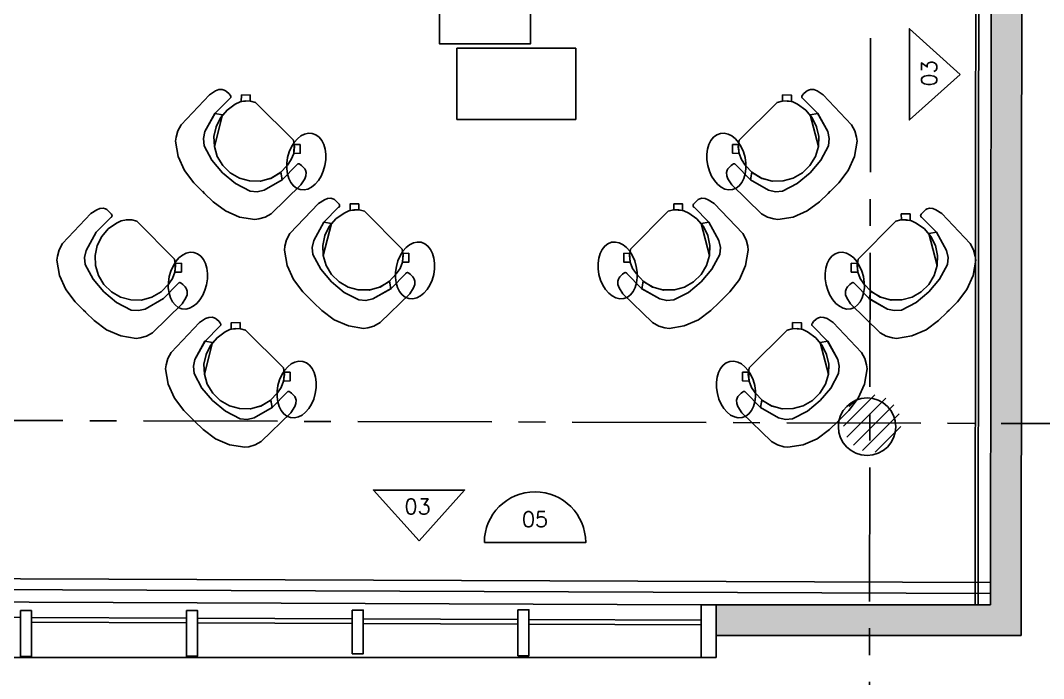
# Model space of a CAD drawing. Extents: x -4 to 325, y -1 to 181.
# Drawn here: x 41.32 to 48, y 3.81 to 8.11 of the extents above; entities that cross this region are included whole.
import ezdxf
from ezdxf.enums import TextEntityAlignment as Align

# ---------------------------------------------------------------- set-up
doc = ezdxf.new("R2010")
doc.units = 0
doc.header["$LTSCALE"] = 0.7
doc.header["$MEASUREMENT"] = 0
doc.linetypes.add('REC4_A1-00_PLANTA GENERAL$1$X-BB$0$CENTER', pattern=[2, 1.25, -0.25, 0.25, -0.25])
doc.linetypes.add('X-BB$0$HIDDEN2', pattern=[0.1875, 0.125, -0.0625])
doc.layers.get('0').update_dxf_attribs({"linetype": 'CONTINUOUS'})
for name, color, linetype in [('REC4_A1-00_PLANTA GENERAL$0$BB$0$A-WALL-PATT', 251, 'CONTINUOUS'), ('REC4_A1-00_PLANTA GENERAL$1$ACABADO INTERIOR', 4, 'CONTINUOUS'), ('REC4_A1-00_PLANTA GENERAL$1$BB$0$A-COLS', 251, 'CONTINUOUS'), ('REC4_A1-00_PLANTA GENERAL$1$BB$0$A-GLAZ', 251, 'CONTINUOUS'), ('REC4_A1-00_PLANTA GENERAL$1$BB$0$A-GRID', 251, 'REC4_A1-00_PLANTA GENERAL$1$X-BB$0$CENTER'), ('REC4_A1-00_PLANTA GENERAL$1$BB$0$A-WALL-FULL', 251, 'CONTINUOUS'), ('REC4_A1-00_PLANTA GENERAL$1$BB$0$A-WALL-PRHT', 251, 'CONTINUOUS'), ('REC4_A1-00_PLANTA GENERAL$1$FN$0$I-FURN-FREE', 1, 'CONTINUOUS'), ('REC4_A1-00_PLANTA GENERAL$1$LAMBRINES', 3, 'CONTINUOUS')]:
    doc.layers.add(name, color=color, linetype=linetype)
doc.styles.add('REC4_A1-00_PLANTA GENERAL$0$X-FN$0$ARIAL', font='arial.ttf')
doc.styles.add('ROMANS', font='romans.shx', dxfattribs={"width": 0.75})

# ---------------------------------------------------------------- blocks, each defined once
blk = doc.blocks.new('REC4_A1-00_PLANTA GENERAL', base_point=(3911.2412, -3265.1096))
at = {"layer": 'REC4_A1-00_PLANTA GENERAL$0$BB$0$A-WALL-PATT'}
blk.add_hatch(color=256, dxfattribs=at).paths.add_polyline_path([(47.8862, 37.0202), (45.7974, 37.0098), (45.7974, 36.8093), (47.686, 36.8192), (47.6554, 4.2934), (45.865, 4.2934), (45.865, 4.0934), (47.8557, 4.0934)])
at = {"layer": 'REC4_A1-00_PLANTA GENERAL$1$BB$0$A-GRID'}
h = blk.add_hatch(dxfattribs=at)
h.set_pattern_fill('ANSI31', color=8, scale=0.53)
h.set_pattern_definition([(45, (0.03352, 0.020166), (-0.046845824, 0.046845824), [])])
h.paths.add_polyline_path([(1.5678, 35.8547), (1.2166, 35.8547), (1.2166, 35.4908), (1.5678, 35.4908)])
h.paths.add_polyline_path([(8.0551, 35.8047), (7.7553, 35.8047), (7.7553, 35.5143), (8.0551, 35.5143)])
h.paths.add_polyline_path([(14.5753, 35.809), (14.2754, 35.809), (14.2754, 35.5187), (14.5753, 35.5187)])
h.paths.add_polyline_path([(21.0466, 35.804), (20.7468, 35.804), (20.7468, 35.5137), (21.0466, 35.5137)])
edge = h.paths.add_edge_path()
edge.add_arc((27.4259, 35.604), 0.1568, 0, 360)
h.paths.add_polyline_path([(34.1147, 35.7939), (33.8148, 35.7939), (33.8148, 35.5036), (34.1147, 35.5036)])
h.paths.add_polyline_path([(40.5576, 35.789), (40.2578, 35.789), (40.2578, 35.4986), (40.5576, 35.4986)])
edge = h.paths.add_edge_path()
edge.add_arc((46.9701, 35.6385), 0.2128, 0, 360)
edge = h.paths.add_edge_path()
edge.add_arc((33.9335, 29.5702), 0.1716, 0, 360)
h.paths.add_polyline_path([(1.5768, 29.8317), (1.2256, 29.8317), (1.2256, 29.4678), (1.5768, 29.4678)])
h.paths.add_polyline_path([(8.0508, 29.7868), (7.75, 29.7868), (7.75, 29.4871), (8.0508, 29.4871)])
h.paths.add_polyline_path([(14.3851, 29.7988), (14.2624, 29.7988), (14.2624, 29.4991), (14.3821, 29.4991)])
h.paths.add_polyline_path([(14.5632, 29.7988), (14.3851, 29.7988), (14.3821, 29.4991), (14.5632, 29.4991)])
h.paths.add_polyline_path([(21.1221, 29.5527), (20.7989, 29.5517), (20.7989, 29.3933), (21.1221, 29.3933)])
h.paths.add_polyline_path([(21.1221, 29.8224), (21.0453, 29.8224), (20.7989, 29.8217), (20.7989, 29.5517), (21.1221, 29.5527)])
h.paths.add_polyline_path([(27.542, 29.7729), (27.2913, 29.7729), (27.2913, 29.5231), (27.542, 29.5231)])
h.paths.add_polyline_path([(40.5264, 29.7716), (40.2757, 29.7716), (40.2757, 29.5218), (40.5264, 29.5218)])
h.paths.add_polyline_path([(47.0764, 29.8019), (46.7664, 29.8019), (46.7664, 29.4919), (47.0764, 29.4919)])
h.paths.add_polyline_path([(1.565, 23.8478), (1.2138, 23.8478), (1.2138, 23.4839), (1.565, 23.4839)])
h.paths.add_polyline_path([(7.9956, 23.8084), (7.6948, 23.8084), (7.6948, 23.5086), (7.9956, 23.5086)])
h.paths.add_polyline_path([(14.5958, 23.8058), (14.2249, 23.8067), (14.2249, 23.507), (14.5929, 23.5061)])
h.paths.add_polyline_path([(14.5258, 23.8058), (14.5958, 23.8058), (14.5929, 23.5061), (14.5258, 23.5061)], flags=16)
h.paths.add_polyline_path([(27.5327, 23.7392), (27.282, 23.7392), (27.282, 23.4894), (27.5327, 23.4894)])
edge = h.paths.add_edge_path()
edge.add_arc((33.9155, 23.6003), 0.1566, 0, 360)
h.paths.add_polyline_path([(40.5198, 23.6763), (40.2691, 23.6763), (40.2691, 23.4631), (40.5198, 23.4631)])
h.paths.add_polyline_path([(40.5198, 23.7129), (40.269, 23.7129), (40.269, 23.6763), (40.5198, 23.6763)])
h.paths.add_polyline_path([(47.0605, 23.6763), (46.8098, 23.6763), (46.8098, 23.4498), (47.0605, 23.4498)])
h.paths.add_polyline_path([(47.0605, 23.6997), (46.8098, 23.6997), (46.8098, 23.6763), (47.0605, 23.6763)])
h.paths.add_polyline_path([(1.5458, 17.8473), (1.1946, 17.8473), (1.1946, 17.4834), (1.5458, 17.4834)])
h.paths.add_polyline_path([(8.0633, 17.8071), (7.7625, 17.8071), (7.7625, 17.5074), (8.0633, 17.5074)])
h.paths.add_polyline_path([(14.4343, 17.7919), (14.3217, 17.7919), (14.3217, 17.4921), (14.4285, 17.4921)])
h.paths.add_polyline_path([(14.6226, 17.7919), (14.4343, 17.7919), (14.4285, 17.4921), (14.6226, 17.4921)])
h.paths.add_polyline_path([(27.5235, 17.756), (27.2727, 17.756), (27.2727, 17.5062), (27.5235, 17.5062)])
edge = h.paths.add_edge_path()
edge.add_arc((33.905, 17.5767), 0.1574, 0, 360)
h.paths.add_polyline_path([(40.5132, 17.7384), (40.3113, 17.7384), (40.3113, 17.5259), (40.5132, 17.5259)])
h.paths.add_polyline_path([(40.3113, 17.7384), (40.2625, 17.7384), (40.2625, 17.4886), (40.5132, 17.4886), (40.5132, 17.5259), (40.3113, 17.5259)])
h.paths.add_polyline_path([(47.0683, 17.7542), (46.7674, 17.7542), (46.7674, 17.5259), (47.0683, 17.5259)])
h.paths.add_polyline_path([(47.0683, 17.5259), (46.7674, 17.5259), (46.7674, 17.4544), (47.0683, 17.4544)])
h.paths.add_polyline_path([(1.5739, 11.86), (1.2227, 11.86), (1.2227, 11.4962), (1.5739, 11.4962)])
h.paths.add_polyline_path([(8.0659, 11.8138), (7.765, 11.8138), (7.765, 11.514), (8.0659, 11.514)])
h.paths.add_polyline_path([(14.5258, 11.7988), (14.2249, 11.7988), (14.2249, 11.499), (14.5258, 11.499)])
h.paths.add_polyline_path([(21.0742, 11.6829), (20.7512, 11.6844), (20.7512, 11.4144), (21.0742, 11.4144)])
h.paths.add_polyline_path([(21.0742, 11.7656), (20.7512, 11.7656), (20.7512, 11.6844), (21.0742, 11.6829)])
h.paths.add_polyline_path([(27.5142, 11.7439), (27.2635, 11.7439), (27.2635, 11.4941), (27.5142, 11.4941)])
edge = h.paths.add_edge_path()
edge.add_arc((33.8803, 11.59), 0.1553, 0, 360)
h.paths.add_polyline_path([(40.5065, 11.7154), (40.2558, 11.7154), (40.2558, 11.464), (40.5065, 11.464)])
h.paths.add_polyline_path([(47.0258, 11.6987), (46.775, 11.6987), (46.775, 11.4489), (47.0258, 11.4489)])
h.paths.add_polyline_path([(1.5513, 5.8383), (1.2001, 5.8383), (1.2001, 5.4744), (1.5513, 5.4744)])
h.paths.add_polyline_path([(8.0395, 5.7813), (7.7676, 5.7813), (7.7676, 5.4815), (8.0395, 5.4815)])
h.paths.add_polyline_path([(8.0685, 5.7813), (8.0395, 5.7813), (8.0395, 5.4815), (8.0685, 5.4815)])
h.paths.add_polyline_path([(14.5132, 5.7555), (14.2123, 5.7555), (14.2123, 5.4558), (14.5132, 5.4558)])
h.paths.add_polyline_path([(21.0084, 5.7048), (20.7577, 5.7048), (20.7577, 5.455), (21.0084, 5.455)])
h.paths.add_polyline_path([(27.5299, 5.7035), (27.229, 5.7035), (27.229, 5.4037), (27.5299, 5.4037)])
h.paths.add_polyline_path([(34.0162, 5.6528), (33.7655, 5.6528), (33.7655, 5.403), (34.0162, 5.403)])
h.paths.add_polyline_path([(40.4672, 5.6155), (40.2072, 5.6155), (40.2072, 5.3555), (40.4672, 5.3555)])
edge = h.paths.add_edge_path()
edge.add_arc((46.8827, 5.476), 0.1877, 0, 360)
at = {"layer": 'REC4_A1-00_PLANTA GENERAL$1$ACABADO INTERIOR'}
for points in [[(47.6048, 36.8188), (47.5742, 4.2935)], [(47.6555, 4.3675), (9.6483, 4.5182)]]:
    blk.add_lwpolyline(points, dxfattribs=at)
at = {"layer": 'REC4_A1-00_PLANTA GENERAL$1$BB$0$A-COLS'}
for points in [[(45.865, 3.95), (45.765, 3.95), (45.765, 4.2938), (45.865, 4.2934)], [(41.3224, 4.256), (41.394, 4.256), (41.394, 3.956), (41.3224, 3.956)], [(42.406, 4.2577), (42.4776, 4.2577), (42.4776, 3.9577), (42.406, 3.9577)], [(43.4881, 4.2594), (43.5597, 4.2594), (43.5597, 3.9748), (43.4881, 3.9748)], [(44.5701, 4.261), (44.6417, 4.261), (44.6417, 3.961), (44.5701, 3.961)]]:
    blk.add_lwpolyline(points, close=True, dxfattribs=at)
blk.add_circle((46.8492, 5.4558), 0.1877, dxfattribs=at)
at = {"layer": 'REC4_A1-00_PLANTA GENERAL$1$BB$0$A-GLAZ'}
for points in [[(41.3224, 4.2107), (40.3133, 4.2147)], [(42.406, 4.2064), (41.394, 4.2104)], [(42.4058, 4.1764), (41.3939, 4.1804)], [(43.488, 4.172), (42.4774, 4.1761)], [(43.4881, 4.202), (42.4776, 4.2061)], [(44.57, 4.1677), (43.5596, 4.1718)], [(44.5701, 4.1977), (43.5597, 4.2018)], [(45.7649, 4.163), (44.6416, 4.1674)], [(45.765, 4.193), (44.6417, 4.1974)]]:
    blk.add_lwpolyline(points, dxfattribs=at)
at = {"layer": 'REC4_A1-00_PLANTA GENERAL$1$BB$0$A-GRID'}
blk.add_line((-2.6753, 5.6297, 1.5468), (52.8043, 5.4615, -3.1299), dxfattribs=at)
blk.add_lwpolyline([(46.8555, -1.2847), (46.9339, 43.0092)], dxfattribs=at)
at = {"layer": 'REC4_A1-00_PLANTA GENERAL$1$BB$0$A-WALL-FULL'}
for p, q in [((47.686, 36.8192), (47.6554, 4.2934)), ((45.865, 4.0934), (47.8557, 4.0934))]:
    blk.add_line(p, q, dxfattribs=at)
for points in [[(45.7973, 37.0098), (47.8862, 37.0202), (47.8557, 4.0934)], [(45.765, 4.2938), (10.116, 4.4351)], [(47.6554, 4.2934), (45.865, 4.2934)], [(45.865, 4.0934), (45.865, 4.2934)]]:
    blk.add_lwpolyline(points, dxfattribs=at)
at = {"layer": 'REC4_A1-00_PLANTA GENERAL$1$BB$0$A-WALL-PRHT'}
blk.add_lwpolyline([(45.715, 3.95), (45.765, 3.95), (10.116, 3.95)], dxfattribs=at)
at = {"layer": 'REC4_A1-00_PLANTA GENERAL$1$FN$0$I-FURN-FREE'}
for p, q in [((44.1715, 7.9259), (44.9474, 7.9259)), ((44.1715, 7.4609), (44.1715, 7.9259)), ((44.9474, 7.9259), (44.9474, 7.4609)), ((44.9474, 7.4609), (44.1715, 7.4609))]:
    blk.add_line(p, q, dxfattribs=at)
for points in [[(42.5236, 6.9776), (42.5091, 6.9919), (42.4552, 7.0466), (42.3936, 7.1264), (42.3529, 7.2186), (42.3354, 7.3179), (42.3387, 7.3445), (42.35, 7.3854), (42.3715, 7.4254), (42.5572, 7.6217), (42.5963, 7.6469), (42.6165, 7.6548), (42.6385, 7.6564), (42.6525, 7.6521), (42.6618, 7.6475), (42.6682, 7.6424), (42.6843, 7.6266), (42.6919, 7.6178), (42.6953, 7.6123), (42.696, 7.6094), (42.696, 7.6065), (42.6953, 7.6036), (42.6939, 7.601), (42.692, 7.5988), (42.6895, 7.5971), (42.5928, 7.5004), (42.5264, 7.3808), (42.5166, 7.3352), (42.5211, 7.2888), (42.5721, 7.1936), (42.6422, 7.1114), (42.7252, 7.0424), (42.821, 6.9925), (42.8675, 6.9886), (42.9129, 6.999), (43.0317, 7.0669), (43.1273, 7.1648), (43.1289, 7.1672), (43.1311, 7.1692), (43.1337, 7.1706), (43.1365, 7.1713), (43.1394, 7.1714), (43.1423, 7.1707), (43.1479, 7.1674), (43.1568, 7.1599), (43.1728, 7.144), (43.178, 7.1377), (43.1827, 7.1284), (43.1871, 7.1145), (43.1858, 7.0925), (43.1781, 7.0722), (43.1535, 7.0327), (42.9594, 6.8447), (42.9197, 6.8227), (42.8789, 6.8109), (42.8524, 6.8072), (42.7529, 6.8235), (42.6602, 6.8631), (42.5797, 6.9237), (42.5243, 6.9769), (42.5098, 6.9913)], [(46.5953, 6.9776), (46.6098, 6.9919), (46.6637, 7.0466), (46.7253, 7.1264), (46.7661, 7.2186), (46.7835, 7.3179), (46.7802, 7.3445), (46.7689, 7.3854), (46.7474, 7.4254), (46.5617, 7.6217), (46.5226, 7.6469), (46.5024, 7.6548), (46.4804, 7.6564), (46.4665, 7.6521), (46.4571, 7.6475), (46.4508, 7.6424), (46.4346, 7.6266), (46.427, 7.6178), (46.4236, 7.6123), (46.4229, 7.6094), (46.4229, 7.6065), (46.4237, 7.6036), (46.425, 7.601), (46.427, 7.5988), (46.4294, 7.5971), (46.5261, 7.5004), (46.5925, 7.3808), (46.6024, 7.3352), (46.5979, 7.2888), (46.5468, 7.1936), (46.4768, 7.1114), (46.3937, 7.0424), (46.2979, 6.9925), (46.2515, 6.9886), (46.206, 6.999), (46.0872, 7.0669), (45.9917, 7.1648), (45.99, 7.1672), (45.9878, 7.1692), (45.9853, 7.1706), (45.9824, 7.1713), (45.9795, 7.1714), (45.9766, 7.1707), (45.9711, 7.1674), (45.9621, 7.1599), (45.9461, 7.144), (45.9409, 7.1377), (45.9362, 7.1284), (45.9318, 7.1145), (45.9332, 7.0925), (45.9408, 7.0722), (45.9654, 7.0327), (46.1595, 6.8447), (46.1992, 6.8227), (46.24, 6.8109), (46.2665, 6.8072), (46.366, 6.8235), (46.4587, 6.8631), (46.5392, 6.9237), (46.5946, 6.9769), (46.6092, 6.9913)], [(42.6419, 7.4909), (42.5922, 7.4995), (42.5264, 7.3808), (42.5166, 7.3352), (42.5211, 7.2888), (42.5721, 7.1936), (42.6422, 7.1114), (42.7252, 7.0424), (42.821, 6.9925), (42.8675, 6.9886), (42.9129, 6.999), (43.0308, 7.0663), (43.0217, 7.1153), (42.96, 7.0771), (42.89, 7.0579), (42.8175, 7.059), (42.7514, 7.0771), (42.6919, 7.1112), (42.6429, 7.1591), (42.6075, 7.2178), (42.588, 7.2835), (42.6419, 7.4909)], [(46.4771, 7.4909), (46.5267, 7.4995), (46.5925, 7.3808), (46.6024, 7.3352), (46.5979, 7.2888), (46.5468, 7.1936), (46.4768, 7.1114), (46.3937, 7.0424), (46.2979, 6.9925), (46.2515, 6.9886), (46.206, 6.999), (46.0881, 7.0663), (46.0973, 7.1153), (46.159, 7.0771), (46.2289, 7.0579), (46.3014, 7.059), (46.3675, 7.0771), (46.427, 7.1112), (46.476, 7.1591), (46.5114, 7.2178), (46.5309, 7.2835), (46.4771, 7.4909)], [(43.2337, 6.2675), (43.2192, 6.2818), (43.1653, 6.3365), (43.1037, 6.4163), (43.063, 6.5085), (43.0455, 6.6078), (43.0488, 6.6344), (43.0601, 6.6753), (43.0816, 6.7153), (43.2673, 6.9116), (43.3064, 6.9368), (43.3266, 6.9447), (43.3486, 6.9463), (43.3626, 6.942), (43.3719, 6.9374), (43.3783, 6.9323), (43.3944, 6.9165), (43.402, 6.9077), (43.4054, 6.9022), (43.4061, 6.8993), (43.4061, 6.8964), (43.4054, 6.8935), (43.404, 6.8909), (43.4021, 6.8887), (43.3996, 6.887), (43.3029, 6.7903), (43.2365, 6.6707), (43.2267, 6.6251), (43.2312, 6.5787), (43.2822, 6.4835), (43.3523, 6.4013), (43.4353, 6.3323), (43.5311, 6.2824), (43.5776, 6.2785), (43.623, 6.2889), (43.7418, 6.3568), (43.8374, 6.4547), (43.839, 6.4571), (43.8412, 6.4591), (43.8438, 6.4605), (43.8466, 6.4612), (43.8495, 6.4613), (43.8524, 6.4606), (43.858, 6.4573), (43.8669, 6.4498), (43.8829, 6.4339), (43.8881, 6.4276), (43.8928, 6.4183), (43.8972, 6.4044), (43.8959, 6.3824), (43.8882, 6.3621), (43.8636, 6.3226), (43.6695, 6.1346), (43.6298, 6.1126), (43.589, 6.1008), (43.5625, 6.0971), (43.463, 6.1134), (43.3703, 6.153), (43.2898, 6.2136), (43.2344, 6.2668), (43.2199, 6.2812)], [(45.8852, 6.2675), (45.8997, 6.2818), (45.9536, 6.3365), (46.0152, 6.4163), (46.056, 6.5085), (46.0734, 6.6078), (46.0701, 6.6344), (46.0588, 6.6753), (46.0373, 6.7153), (45.8516, 6.9116), (45.8125, 6.9368), (45.7923, 6.9447), (45.7703, 6.9463), (45.7564, 6.942), (45.747, 6.9374), (45.7407, 6.9323), (45.7245, 6.9165), (45.7169, 6.9077), (45.7135, 6.9022), (45.7128, 6.8993), (45.7128, 6.8964), (45.7136, 6.8935), (45.7149, 6.8909), (45.7169, 6.8887), (45.7193, 6.887), (45.816, 6.7903), (45.8824, 6.6707), (45.8923, 6.6251), (45.8878, 6.5787), (45.8367, 6.4835), (45.7667, 6.4013), (45.6836, 6.3323), (45.5878, 6.2824), (45.5414, 6.2785), (45.4959, 6.2889), (45.3771, 6.3568), (45.2816, 6.4547), (45.2799, 6.4571), (45.2777, 6.4591), (45.2752, 6.4605), (45.2723, 6.4612), (45.2694, 6.4613), (45.2665, 6.4606), (45.261, 6.4573), (45.252, 6.4498), (45.236, 6.4339), (45.2308, 6.4276), (45.2261, 6.4183), (45.2217, 6.4044), (45.2231, 6.3824), (45.2307, 6.3621), (45.2553, 6.3226), (45.4494, 6.1346), (45.4891, 6.1126), (45.5299, 6.1008), (45.5564, 6.0971), (45.6559, 6.1134), (45.7486, 6.153), (45.8291, 6.2136), (45.8845, 6.2668), (45.8991, 6.2812)], [(41.7482, 6.2021), (41.7337, 6.2164), (41.6798, 6.2712), (41.6182, 6.351), (41.5774, 6.4432), (41.56, 6.5424), (41.5633, 6.569), (41.5745, 6.61), (41.5961, 6.6499), (41.7817, 6.8463), (41.8209, 6.8714), (41.8411, 6.8793), (41.8631, 6.8809), (41.877, 6.8767), (41.8863, 6.8721), (41.8927, 6.867), (41.9089, 6.8512), (41.9164, 6.8423), (41.9198, 6.8368), (41.9205, 6.834), (41.9205, 6.831), (41.9198, 6.8282), (41.9185, 6.8256), (41.9165, 6.8234), (41.9141, 6.8217), (41.8174, 6.7249), (41.751, 6.6053), (41.7411, 6.5597), (41.7456, 6.5133), (41.7966, 6.4181), (41.8667, 6.336), (41.9497, 6.2669), (42.0455, 6.2171), (42.092, 6.2132), (42.1375, 6.2236), (42.2562, 6.2915), (42.3518, 6.3893), (42.3534, 6.3918), (42.3556, 6.3938), (42.3582, 6.3952), (42.3611, 6.3959), (42.364, 6.3959), (42.3669, 6.3953), (42.3724, 6.392), (42.3813, 6.3845), (42.3974, 6.3685), (42.4025, 6.3622), (42.4072, 6.3529), (42.4117, 6.3391), (42.4103, 6.317), (42.4027, 6.2968), (42.378, 6.2573), (42.184, 6.0692), (42.1443, 6.0472), (42.1035, 6.0354), (42.0769, 6.0318), (41.9775, 6.048), (41.8848, 6.0876), (41.8042, 6.1483), (41.7488, 6.2015), (41.7343, 6.2158)], [(47.3707, 6.2021), (47.3853, 6.2164), (47.4391, 6.2712), (47.5008, 6.351), (47.5415, 6.4432), (47.559, 6.5424), (47.5556, 6.569), (47.5444, 6.61), (47.5228, 6.6499), (47.3372, 6.8463), (47.298, 6.8714), (47.2779, 6.8793), (47.2558, 6.8809), (47.2419, 6.8767), (47.2326, 6.8721), (47.2262, 6.867), (47.21, 6.8512), (47.2025, 6.8423), (47.1991, 6.8368), (47.1984, 6.834), (47.1984, 6.831), (47.1991, 6.8282), (47.2005, 6.8256), (47.2024, 6.8234), (47.2048, 6.8217), (47.3015, 6.7249), (47.3679, 6.6053), (47.3778, 6.5597), (47.3733, 6.5133), (47.3223, 6.4181), (47.2522, 6.336), (47.1692, 6.2669), (47.0734, 6.2171), (47.0269, 6.2132), (46.9814, 6.2236), (46.8627, 6.2915), (46.7671, 6.3893), (46.7655, 6.3918), (46.7633, 6.3938), (46.7607, 6.3952), (46.7579, 6.3959), (46.7549, 6.3959), (46.7521, 6.3953), (46.7465, 6.392), (46.7376, 6.3845), (46.7216, 6.3685), (46.7164, 6.3622), (46.7117, 6.3529), (46.7073, 6.3391), (46.7086, 6.317), (46.7163, 6.2968), (46.7409, 6.2573), (46.9349, 6.0692), (46.9746, 6.0472), (47.0155, 6.0354), (47.042, 6.0318), (47.1415, 6.048), (47.2342, 6.0876), (47.3147, 6.1483), (47.3701, 6.2015), (47.3846, 6.2158)], [(43.352, 6.7808), (43.3023, 6.7894), (43.2365, 6.6707), (43.2267, 6.6251), (43.2312, 6.5787), (43.2822, 6.4835), (43.3523, 6.4013), (43.4353, 6.3323), (43.5311, 6.2824), (43.5776, 6.2785), (43.623, 6.2889), (43.7409, 6.3562), (43.7318, 6.4052), (43.6701, 6.367), (43.6001, 6.3478), (43.5276, 6.3489), (43.4615, 6.367), (43.402, 6.4011), (43.353, 6.449), (43.3176, 6.5077), (43.2981, 6.5734), (43.352, 6.7808)], [(45.767, 6.7808), (45.8166, 6.7894), (45.8824, 6.6707), (45.8923, 6.6251), (45.8878, 6.5787), (45.8367, 6.4835), (45.7667, 6.4013), (45.6836, 6.3323), (45.5878, 6.2824), (45.5414, 6.2785), (45.4959, 6.2889), (45.378, 6.3562), (45.3872, 6.4052), (45.4489, 6.367), (45.5188, 6.3478), (45.5913, 6.3489), (45.6574, 6.367), (45.7169, 6.4011), (45.7659, 6.449), (45.8013, 6.5077), (45.8208, 6.5734), (45.767, 6.7808)], [(47.2525, 6.7154), (47.3022, 6.7241), (47.3679, 6.6053), (47.3778, 6.5597), (47.3733, 6.5133), (47.3223, 6.4181), (47.2522, 6.336), (47.1692, 6.2669), (47.0734, 6.2171), (47.0269, 6.2132), (46.9814, 6.2236), (46.8635, 6.2908), (46.8727, 6.3398), (46.9344, 6.3017), (47.0044, 6.2824), (47.0769, 6.2835), (47.143, 6.3016), (47.2024, 6.3357), (47.2514, 6.3837), (47.2868, 6.4423), (47.3064, 6.508), (47.2525, 6.7154)], [(42.4583, 5.492), (42.4438, 5.5063), (42.3899, 5.5611), (42.3283, 5.6409), (42.2875, 5.7331), (42.2701, 5.8323), (42.2734, 5.8589), (42.2846, 5.8999), (42.3062, 5.9398), (42.4918, 6.1362), (42.531, 6.1613), (42.5512, 6.1692), (42.5732, 6.1708), (42.5871, 6.1666), (42.5964, 6.162), (42.6028, 6.1569), (42.619, 6.1411), (42.6265, 6.1322), (42.6299, 6.1267), (42.6306, 6.1239), (42.6306, 6.1209), (42.6299, 6.1181), (42.6286, 6.1155), (42.6266, 6.1133), (42.6242, 6.1116), (42.5275, 6.0148), (42.4611, 5.8952), (42.4512, 5.8496), (42.4557, 5.8032), (42.5067, 5.708), (42.5768, 5.6259), (42.6598, 5.5568), (42.7556, 5.507), (42.8021, 5.5031), (42.8476, 5.5135), (42.9663, 5.5814), (43.0619, 5.6792), (43.0635, 5.6817), (43.0657, 5.6837), (43.0683, 5.6851), (43.0712, 5.6858), (43.0741, 5.6858), (43.077, 5.6852), (43.0825, 5.6819), (43.0914, 5.6744), (43.1075, 5.6584), (43.1126, 5.6521), (43.1173, 5.6428), (43.1218, 5.629), (43.1204, 5.6069), (43.1128, 5.5867), (43.0881, 5.5472), (42.8941, 5.3591), (42.8544, 5.3371), (42.8136, 5.3253), (42.787, 5.3217), (42.6876, 5.3379), (42.5949, 5.3775), (42.5143, 5.4382), (42.4589, 5.4914), (42.4444, 5.5057)], [(46.6606, 5.492), (46.6752, 5.5063), (46.729, 5.5611), (46.7907, 5.6409), (46.8314, 5.7331), (46.8489, 5.8323), (46.8455, 5.8589), (46.8343, 5.8999), (46.8127, 5.9398), (46.6271, 6.1362), (46.5879, 6.1613), (46.5678, 6.1692), (46.5457, 6.1708), (46.5318, 6.1666), (46.5225, 6.162), (46.5161, 6.1569), (46.4999, 6.1411), (46.4924, 6.1322), (46.489, 6.1267), (46.4883, 6.1239), (46.4883, 6.1209), (46.489, 6.1181), (46.4904, 6.1155), (46.4923, 6.1133), (46.4947, 6.1116), (46.5914, 6.0148), (46.6578, 5.8952), (46.6677, 5.8496), (46.6632, 5.8032), (46.6122, 5.708), (46.5421, 5.6259), (46.4591, 5.5568), (46.3633, 5.507), (46.3168, 5.5031), (46.2713, 5.5135), (46.1526, 5.5814), (46.057, 5.6792), (46.0554, 5.6817), (46.0532, 5.6837), (46.0506, 5.6851), (46.0478, 5.6858), (46.0448, 5.6858), (46.042, 5.6852), (46.0364, 5.6819), (46.0275, 5.6744), (46.0115, 5.6584), (46.0063, 5.6521), (46.0016, 5.6428), (45.9972, 5.629), (45.9985, 5.6069), (46.0062, 5.5867), (46.0308, 5.5472), (46.2248, 5.3591), (46.2645, 5.3371), (46.3053, 5.3253), (46.3319, 5.3217), (46.4314, 5.3379), (46.5241, 5.3775), (46.6046, 5.4382), (46.66, 5.4914), (46.6745, 5.5057)], [(42.5765, 6.0053), (42.5269, 6.014), (42.4611, 5.8952), (42.4512, 5.8496), (42.4557, 5.8032), (42.5067, 5.708), (42.5768, 5.6259), (42.6598, 5.5568), (42.7556, 5.507), (42.8021, 5.5031), (42.8476, 5.5135), (42.9655, 5.5807), (42.9563, 5.6297), (42.8946, 5.5916), (42.8247, 5.5723), (42.7521, 5.5734), (42.686, 5.5915), (42.6266, 5.6256), (42.5776, 5.6736), (42.5422, 5.7322), (42.5227, 5.7979), (42.5765, 6.0053)], [(46.5424, 6.0053), (46.5921, 6.014), (46.6578, 5.8952), (46.6677, 5.8496), (46.6632, 5.8032), (46.6122, 5.708), (46.5421, 5.6259), (46.4591, 5.5568), (46.3633, 5.507), (46.3168, 5.5031), (46.2713, 5.5135), (46.1534, 5.5807), (46.1626, 5.6297), (46.2243, 5.5916), (46.2943, 5.5723), (46.3668, 5.5734), (46.4329, 5.5915), (46.4923, 5.6256), (46.5413, 5.6736), (46.5767, 5.7322), (46.5963, 5.7979), (46.5424, 6.0053)]]:
    blk.add_lwpolyline(points, close=True, dxfattribs=at)
for points in [[(42.8218, 7.6201), (42.8213, 7.5811), (42.7639, 7.5768), (42.7643, 7.6192), (42.8218, 7.6201)], [(46.2971, 7.6201), (46.2976, 7.5811), (46.3551, 7.5768), (46.3547, 7.6192), (46.2971, 7.6201)], [(43.1041, 7.3247), (42.8573, 7.5715), (42.824, 7.5806), (42.7894, 7.5816), (42.7556, 7.5744), (42.7244, 7.5595), (42.6708, 7.5217), (42.6281, 7.4719), (42.5991, 7.4131), (42.5854, 7.349), (42.588, 7.2835), (42.6075, 7.2178), (42.6429, 7.1591), (42.6919, 7.1112), (42.7514, 7.0771), (42.8175, 7.059), (42.888, 7.0576), (42.9562, 7.0755), (43.0169, 7.1114), (43.0655, 7.1624), (43.0905, 7.1979), (43.1059, 7.2385), (43.1105, 7.2817), (43.1041, 7.3247)], [(46.0148, 7.3247), (46.2616, 7.5715), (46.295, 7.5806), (46.3295, 7.5816), (46.3634, 7.5744), (46.3946, 7.5595), (46.4482, 7.5217), (46.4908, 7.4719), (46.5198, 7.4131), (46.5335, 7.349), (46.5309, 7.2835), (46.5114, 7.2178), (46.476, 7.1591), (46.427, 7.1112), (46.3675, 7.0771), (46.3014, 7.059), (46.231, 7.0576), (46.1628, 7.0755), (46.1021, 7.1114), (46.0535, 7.1624), (46.0284, 7.1979), (46.0131, 7.2385), (46.0084, 7.2817), (46.0148, 7.3247)], [(43.1485, 7.2973), (43.1096, 7.2964), (43.106, 7.2389), (43.1484, 7.2398), (43.1485, 7.2973)], [(45.9704, 7.2973), (46.0093, 7.2964), (46.0129, 7.2389), (45.9706, 7.2398), (45.9704, 7.2973)], [(43.5319, 6.91), (43.5314, 6.871), (43.474, 6.8667), (43.4744, 6.9091), (43.5319, 6.91)], [(45.587, 6.91), (45.5875, 6.871), (45.645, 6.8667), (45.6446, 6.9091), (45.587, 6.91)], [(43.8142, 6.6146), (43.5674, 6.8614), (43.5341, 6.8705), (43.4995, 6.8715), (43.4657, 6.8643), (43.4345, 6.8494), (43.3809, 6.8116), (43.3382, 6.7618), (43.3092, 6.703), (43.2955, 6.6389), (43.2981, 6.5734), (43.3176, 6.5077), (43.353, 6.449), (43.402, 6.4011), (43.4615, 6.367), (43.5276, 6.3489), (43.5981, 6.3475), (43.6663, 6.3654), (43.727, 6.4013), (43.7756, 6.4523), (43.8006, 6.4878), (43.816, 6.5284), (43.8206, 6.5716), (43.8142, 6.6146)], [(45.3047, 6.6146), (45.5515, 6.8614), (45.5849, 6.8705), (45.6194, 6.8715), (45.6533, 6.8643), (45.6845, 6.8494), (45.7381, 6.8116), (45.7807, 6.7618), (45.8097, 6.703), (45.8234, 6.6389), (45.8208, 6.5734), (45.8013, 6.5077), (45.7659, 6.449), (45.7169, 6.4011), (45.6574, 6.367), (45.5913, 6.3489), (45.5209, 6.3475), (45.4527, 6.3654), (45.392, 6.4013), (45.3434, 6.4523), (45.3183, 6.4878), (45.303, 6.5284), (45.2983, 6.5716), (45.3047, 6.6146)], [(47.0726, 6.8446), (47.073, 6.8056), (47.1305, 6.8013), (47.1301, 6.8437), (47.0726, 6.8446)], [(42.3287, 6.5492), (42.0819, 6.796), (42.0485, 6.8052), (42.0139, 6.8062), (41.9801, 6.799), (41.9489, 6.7841), (41.8953, 6.7463), (41.8527, 6.6965), (41.8236, 6.6377), (41.81, 6.5736), (41.8126, 6.508), (41.8321, 6.4423), (41.8675, 6.3837), (41.9165, 6.3357), (41.9759, 6.3016), (42.042, 6.2835), (42.1125, 6.2821), (42.1807, 6.3001), (42.2414, 6.3359), (42.29, 6.387), (42.3151, 6.4225), (42.3304, 6.4631), (42.335, 6.5063), (42.3287, 6.5492)], [(46.7903, 6.5492), (47.0371, 6.796), (47.0704, 6.8052), (47.105, 6.8062), (47.1388, 6.799), (47.17, 6.7841), (47.2236, 6.7463), (47.2662, 6.6965), (47.2953, 6.6377), (47.3089, 6.5736), (47.3064, 6.508), (47.2868, 6.4423), (47.2514, 6.3837), (47.2024, 6.3357), (47.143, 6.3016), (47.0769, 6.2835), (47.0064, 6.2821), (46.9382, 6.3001), (46.8775, 6.3359), (46.8289, 6.387), (46.8038, 6.4225), (46.7885, 6.4631), (46.7839, 6.5063), (46.7903, 6.5492)], [(43.8586, 6.5872), (43.8197, 6.5863), (43.8161, 6.5288), (43.8585, 6.5297), (43.8586, 6.5872)], [(45.2603, 6.5872), (45.2992, 6.5863), (45.3028, 6.5288), (45.2605, 6.5297), (45.2603, 6.5872)], [(42.3731, 6.5219), (42.3341, 6.5209), (42.3305, 6.4634), (42.3729, 6.4643), (42.3731, 6.5219)], [(46.7458, 6.5219), (46.7848, 6.5209), (46.7884, 6.4634), (46.746, 6.4643), (46.7458, 6.5219)], [(43.0388, 5.8391), (42.792, 6.0859), (42.7586, 6.0951), (42.724, 6.0961), (42.6902, 6.0889), (42.659, 6.074), (42.6054, 6.0362), (42.5628, 5.9864), (42.5337, 5.9276), (42.5201, 5.8635), (42.5227, 5.7979), (42.5422, 5.7322), (42.5776, 5.6736), (42.6266, 5.6256), (42.686, 5.5915), (42.7521, 5.5734), (42.8226, 5.572), (42.8908, 5.59), (42.9515, 5.6258), (43.0001, 5.6769), (43.0252, 5.7124), (43.0405, 5.753), (43.0451, 5.7962), (43.0388, 5.8391)], [(42.7564, 6.1345), (42.756, 6.0955), (42.6985, 6.0912), (42.6989, 6.1336), (42.7564, 6.1345)], [(46.0802, 5.8391), (46.327, 6.0859), (46.3603, 6.0951), (46.3949, 6.0961), (46.4287, 6.0889), (46.4599, 6.074), (46.5135, 6.0362), (46.5561, 5.9864), (46.5852, 5.9276), (46.5988, 5.8635), (46.5963, 5.7979), (46.5767, 5.7322), (46.5413, 5.6736), (46.4923, 5.6256), (46.4329, 5.5915), (46.3668, 5.5734), (46.2963, 5.572), (46.2281, 5.59), (46.1674, 5.6258), (46.1188, 5.6769), (46.0937, 5.7124), (46.0784, 5.753), (46.0738, 5.7962), (46.0802, 5.8391)], [(46.3625, 6.1345), (46.3629, 6.0955), (46.4204, 6.0912), (46.42, 6.1336), (46.3625, 6.1345)], [(43.0832, 5.8118), (43.0442, 5.8108), (43.0406, 5.7533), (43.083, 5.7542), (43.0832, 5.8118)], [(46.0357, 5.8118), (46.0747, 5.8108), (46.0783, 5.7533), (46.0359, 5.7542), (46.0357, 5.8118)]]:
    blk.add_lwpolyline(points, dxfattribs=at)
at = {"layer": 'REC4_A1-00_PLANTA GENERAL$1$FN$0$I-FURN-FREE', "extrusion": (0, 0, -1)}
for centre in [(43.188, 7.1856), (43.8981, 6.4755), (42.4153, 6.4085), (43.1254, 5.6984)]:
    blk.add_ellipse(centre, major_axis=(-0.0396, -0.1834), ratio=0.664496, dxfattribs=at)
at = {"layer": 'REC4_A1-00_PLANTA GENERAL$1$FN$0$I-FURN-FREE'}
for centre in [(45.9309, 7.1856), (45.2208, 6.4755), (46.7036, 6.4085), (45.9935, 5.6984)]:
    blk.add_ellipse(centre, major_axis=(0.0396, -0.1834), ratio=0.664496, dxfattribs=at)
at = {"layer": 'REC4_A1-00_PLANTA GENERAL$1$LAMBRINES'}
for points in [[(47.5554, 4.2935), (47.5665, 15.9096)], [(9.6488, 4.582), (47.656, 4.4384)]]:
    blk.add_lwpolyline(points, dxfattribs=at)
at = {"layer": 'REC4_A1-00_PLANTA GENERAL$1$FN$0$I-FURN-FREE', "style": 'REC4_A1-00_PLANTA GENERAL$0$X-FN$0$ARIAL', "text_generation_flag": 4}
for tag, p, height in [('ITEXT', (44.0612, 35.3807), 0.0358), ('CAPQT', (44.1235, 34.7232), 0.00704), ('CAPMC', (44.1235, 34.7232), 0.00704), ('CAPMG', (44.1235, 34.7232), 0.00704), ('STYLE', (44.1235, 34.7232), 0.0572), ('STYLE', (44.1235, 34.7232), 0.0572), ('CAPPN', (44.1235, 34.7232), 0.0715), ('L3', (44.1235, 34.7232), 0.0715), ('L1', (44.1235, 34.7232), 0.0715), ('L2', (44.1235, 34.7232), 0.0715)]:
    blk.add_attdef(tag, p, '', height=height, dxfattribs=at)
for tag, p, height, rotation in [('ITEXT', (42.9913, 35.0599), 0.0358, 30), ('ITEXT', (45.1482, 35.1235), 0.0358, 330), ('CAPPN', (43.374, 34.5216), 0.0715, 30), ('STYLE', (43.374, 34.5216), 0.0572, 30), ('STYLE', (43.374, 34.5216), 0.0572, 30), ('CAPMG', (43.374, 34.5216), 0.00704, 30), ('CAPMC', (43.374, 34.5216), 0.00704, 30), ('CAPQT', (43.374, 34.5216), 0.00704, 30), ('L1', (43.374, 34.5216), 0.0715, 30), ('L2', (43.374, 34.5216), 0.0715, 30), ('L3', (43.374, 34.5216), 0.0715, 30), ('L1', (44.8734, 34.523), 0.0715, 330), ('L3', (44.8734, 34.523), 0.0715, 330), ('L2', (44.8734, 34.523), 0.0715, 330), ('CAPPN', (44.8734, 34.523), 0.0715, 330), ('STYLE', (44.8734, 34.523), 0.0572, 330), ('STYLE', (44.8734, 34.523), 0.0572, 330), ('CAPMC', (44.8734, 34.523), 0.00704, 330), ('CAPMG', (44.8734, 34.523), 0.00704, 330), ('CAPQT', (44.8734, 34.523), 0.00704, 330), ('ITEXT', (42.2251, 34.2472), 0.0358, 60), ('ITEXT', (45.9609, 34.3573), 0.0358, 300), ('CAPPN', (42.8256, 33.9723), 0.0715, 60), ('STYLE', (42.8256, 33.9723), 0.0572, 60), ('STYLE', (42.8256, 33.9723), 0.0572, 60), ('L1', (42.8256, 33.9723), 0.0715, 60), ('L2', (42.8256, 33.9723), 0.0715, 60), ('CAPMG', (42.8256, 33.9723), 0.00704, 60), ('CAPMC', (42.8256, 33.9723), 0.00704, 60), ('CAPQT', (42.8256, 33.9723), 0.00704, 60), ('L3', (42.8256, 33.9723), 0.0715, 60), ('L1', (45.4227, 33.9746), 0.0715, 300), ('L3', (45.4227, 33.9746), 0.0715, 300), ('L2', (45.4227, 33.9746), 0.0715, 300), ('CAPPN', (45.4227, 33.9746), 0.0715, 300), ('STYLE', (45.4227, 33.9746), 0.0572, 300), ('STYLE', (45.4227, 33.9746), 0.0572, 300), ('CAPMC', (45.4227, 33.9746), 0.00704, 300), ('CAPMG', (45.4227, 33.9746), 0.00704, 300), ('CAPQT', (45.4227, 33.9746), 0.00704, 300), ('CAPPN', (42.6254, 33.2225), 0.0715, 90), ('STYLE', (42.6254, 33.2225), 0.0572, 90), ('STYLE', (42.6254, 33.2225), 0.0572, 90), ('L3', (42.6254, 33.2225), 0.0715, 90), ('L1', (42.6254, 33.2225), 0.0715, 90), ('L2', (42.6254, 33.2225), 0.0715, 90), ('ITEXT', (41.9679, 33.1602), 0.0358, 90), ('ITEXT', (46.2817, 33.2874), 0.0358, 270), ('CAPQT', (42.6254, 33.2225), 0.00704, 90), ('CAPMG', (42.6254, 33.2225), 0.00704, 90), ('CAPMC', (42.6254, 33.2225), 0.00704, 90), ('CAPPN', (45.6242, 33.2251), 0.0715, 270), ('L3', (45.6242, 33.2251), 0.0715, 270), ('L2', (45.6242, 33.2251), 0.0715, 270), ('L1', (45.6242, 33.2251), 0.0715, 270), ('STYLE', (45.6242, 33.2251), 0.0572, 270), ('STYLE', (45.6242, 33.2251), 0.0572, 270), ('CAPMC', (45.6242, 33.2251), 0.00704, 270), ('CAPMG', (45.6242, 33.2251), 0.00704, 270), ('CAPQT', (45.6242, 33.2251), 0.00704, 270), ('CAPPN', (42.8269, 32.4729), 0.0715, 120), ('STYLE', (42.8269, 32.4729), 0.0572, 120), ('STYLE', (42.8269, 32.4729), 0.0572, 120), ('L2', (42.8269, 32.4729), 0.0715, 120), ('L3', (42.8269, 32.4729), 0.0715, 120), ('L1', (42.8269, 32.4729), 0.0715, 120), ('CAPMG', (42.8269, 32.4729), 0.00704, 120), ('CAPMC', (42.8269, 32.4729), 0.00704, 120), ('CAPQT', (42.8269, 32.4729), 0.00704, 120), ('CAPPN', (45.424, 32.4752), 0.0715, 240), ('STYLE', (45.424, 32.4752), 0.0572, 240), ('STYLE', (45.424, 32.4752), 0.0572, 240), ('L2', (45.424, 32.4752), 0.0715, 240), ('L3', (45.424, 32.4752), 0.0715, 240), ('L1', (45.424, 32.4752), 0.0715, 240), ('CAPMG', (45.424, 32.4752), 0.00704, 240), ('CAPQT', (45.424, 32.4752), 0.00704, 240), ('CAPMC', (45.424, 32.4752), 0.00704, 240), ('ITEXT', (42.2887, 32.0903), 0.0358, 120), ('ITEXT', (46.0245, 32.2004), 0.0358, 240), ('CAPPN', (43.3762, 31.9246), 0.0715, 150), ('STYLE', (43.3762, 31.9246), 0.0572, 150), ('STYLE', (43.3762, 31.9246), 0.0572, 150), ('L1', (43.3762, 31.9246), 0.0715, 150), ('L2', (43.3762, 31.9246), 0.0715, 150), ('L3', (43.3762, 31.9246), 0.0715, 150), ('CAPMG', (43.3762, 31.9246), 0.00704, 150), ('CAPMC', (43.3762, 31.9246), 0.00704, 150), ('CAPQT', (43.3762, 31.9246), 0.00704, 150), ('CAPPN', (44.8757, 31.9259), 0.0715, 210), ('STYLE', (44.8757, 31.9259), 0.0572, 210), ('STYLE', (44.8757, 31.9259), 0.0572, 210), ('L2', (44.8757, 31.9259), 0.0715, 210), ('L3', (44.8757, 31.9259), 0.0715, 210), ('L1', (44.8757, 31.9259), 0.0715, 210), ('CAPMG', (44.8757, 31.9259), 0.00704, 210), ('CAPMC', (44.8757, 31.9259), 0.00704, 210), ('CAPQT', (44.8757, 31.9259), 0.00704, 210), ('CAPPN', (44.1261, 31.7244), 0.0715, 180), ('L3', (44.1261, 31.7244), 0.0715, 180), ('L1', (44.1261, 31.7244), 0.0715, 180), ('L2', (44.1261, 31.7244), 0.0715, 180), ('STYLE', (44.1261, 31.7244), 0.0572, 180), ('STYLE', (44.1261, 31.7244), 0.0572, 180), ('CAPMG', (44.1261, 31.7244), 0.00704, 180), ('CAPMC', (44.1261, 31.7244), 0.00704, 180), ('CAPQT', (44.1261, 31.7244), 0.00704, 180), ('ITEXT', (43.1014, 31.3241), 0.0358, 150), ('ITEXT', (45.2583, 31.3876), 0.0358, 210), ('ITEXT', (44.1884, 31.0669), 0.0358, 180)]:
    blk.add_attdef(tag, p, '', height=height, rotation=rotation, dxfattribs=at)
for tag, p, height, width in [('ITEXT', (44.1112, 34.7804), 0.0286, 0.75), ('PSUT1', (44.1235, 34.7232), 0.0572, 0.65), ('PSUT2', (44.1235, 34.7232), 0.0572, 0.65), ('PSUT3', (44.1235, 34.7232), 0.0572, 0.65)]:
    blk.add_attdef(tag, p, '', height=height, dxfattribs=dict(at, width=width))
for tag, p, height, rotation, width in [('ITEXT', (43.3348, 34.565), 0.0286, 30, 0.75), ('PSUT1', (43.374, 34.5216), 0.0572, 30, 0.65), ('PSUT2', (43.374, 34.5216), 0.0572, 30, 0.65), ('PSUT3', (43.374, 34.5216), 0.0572, 30, 0.65), ('ITEXT', (44.8914, 34.5786), 0.0286, 330, 0.75), ('PSUT1', (44.8734, 34.523), 0.0572, 330, 0.65), ('PSUT2', (44.8734, 34.523), 0.0572, 330, 0.65), ('PSUT3', (44.8734, 34.523), 0.0572, 330, 0.65), ('PSUT1', (42.8256, 33.9723), 0.0572, 60, 0.65), ('PSUT2', (42.8256, 33.9723), 0.0572, 60, 0.65), ('PSUT3', (42.8256, 33.9723), 0.0572, 60, 0.65), ('ITEXT', (42.77, 33.9903), 0.0286, 60, 0.75), ('ITEXT', (45.4661, 34.0138), 0.0286, 300, 0.75), ('PSUT1', (45.4227, 33.9746), 0.0572, 300, 0.65), ('PSUT2', (45.4227, 33.9746), 0.0572, 300, 0.65), ('PSUT3', (45.4227, 33.9746), 0.0572, 300, 0.65), ('PSUT3', (42.6254, 33.2225), 0.0572, 90, 0.65), ('PSUT1', (42.6254, 33.2225), 0.0572, 90, 0.65), ('PSUT2', (42.6254, 33.2225), 0.0572, 90, 0.65), ('ITEXT', (42.5682, 33.2102), 0.0286, 90, 0.75), ('PSUT1', (45.6242, 33.2251), 0.0572, 270, 0.65), ('PSUT2', (45.6242, 33.2251), 0.0572, 270, 0.65), ('PSUT3', (45.6242, 33.2251), 0.0572, 270, 0.65), ('ITEXT', (45.6814, 33.2373), 0.0286, 270, 0.75), ('PSUT2', (42.8269, 32.4729), 0.0572, 120, 0.65), ('PSUT1', (42.8269, 32.4729), 0.0572, 120, 0.65), ('PSUT3', (42.8269, 32.4729), 0.0572, 120, 0.65), ('ITEXT', (42.7835, 32.4337), 0.0286, 120, 0.75), ('PSUT2', (45.424, 32.4752), 0.0572, 240, 0.65), ('PSUT3', (45.424, 32.4752), 0.0572, 240, 0.65), ('PSUT1', (45.424, 32.4752), 0.0572, 240, 0.65), ('ITEXT', (45.4797, 32.4572), 0.0286, 240, 0.75), ('PSUT1', (43.3762, 31.9246), 0.0572, 150, 0.65), ('PSUT2', (43.3762, 31.9246), 0.0572, 150, 0.65), ('PSUT3', (43.3762, 31.9246), 0.0572, 150, 0.65), ('ITEXT', (43.3583, 31.8689), 0.0286, 150, 0.75), ('PSUT2', (44.8757, 31.9259), 0.0572, 210, 0.65), ('PSUT3', (44.8757, 31.9259), 0.0572, 210, 0.65), ('PSUT1', (44.8757, 31.9259), 0.0572, 210, 0.65), ('ITEXT', (44.9149, 31.8825), 0.0286, 210, 0.75), ('PSUT3', (44.1261, 31.7244), 0.0572, 180, 0.65), ('PSUT1', (44.1261, 31.7244), 0.0572, 180, 0.65), ('PSUT2', (44.1261, 31.7244), 0.0572, 180, 0.65), ('ITEXT', (44.1384, 31.6672), 0.0286, 180, 0.75)]:
    blk.add_attdef(tag, p, '', height=height, rotation=rotation, dxfattribs=dict(at, width=width))

msp = doc.modelspace()

# ---------------------------------------------------------------- block references
at = {"linetype": 'X-BB$0$HIDDEN2'}
msp.add_blockref('REC4_A1-00_PLANTA GENERAL', (3911.2412, -3265.1096), dxfattribs=at)

# ---------------------------------------------------------------- next in the draw order: linework, layer by layer
msp.add_lwpolyline([(44.057, 8.4507), (44.6521, 8.4507), (44.6521, 7.9546), (44.057, 7.9546)], close=True)
for points in [[(47.4559, 7.7546), (47.1251, 8.0522), (47.1251, 7.4571), (47.4559, 7.7546)], [(43.9245, 4.7115), (44.222, 5.0423), (43.627, 5.0423), (43.9245, 4.7115)]]:
    msp.add_lwpolyline(points)
msp.add_lwpolyline([(44.3506, 4.7002), (45.0122, 4.7002, 1)], format="xyb", close=True)

# ---------------------------------------------------------------- next in the draw order: texts
at = {"color": 7, "ltscale": 0.01, "style": 'ROMANS'}
msp.add_text('03', height=0.1, rotation=90, dxfattribs=at).set_placement((47.2539, 7.6749), align=Align.MIDDLE_LEFT)
for s, p in [('03', (43.8291, 4.9349)), ('05', (44.5957, 4.8517))]:
    msp.add_text(s, height=0.1, dxfattribs=at).set_placement(p, align=Align.MIDDLE_LEFT)

doc.saveas('drawing.dxf')
